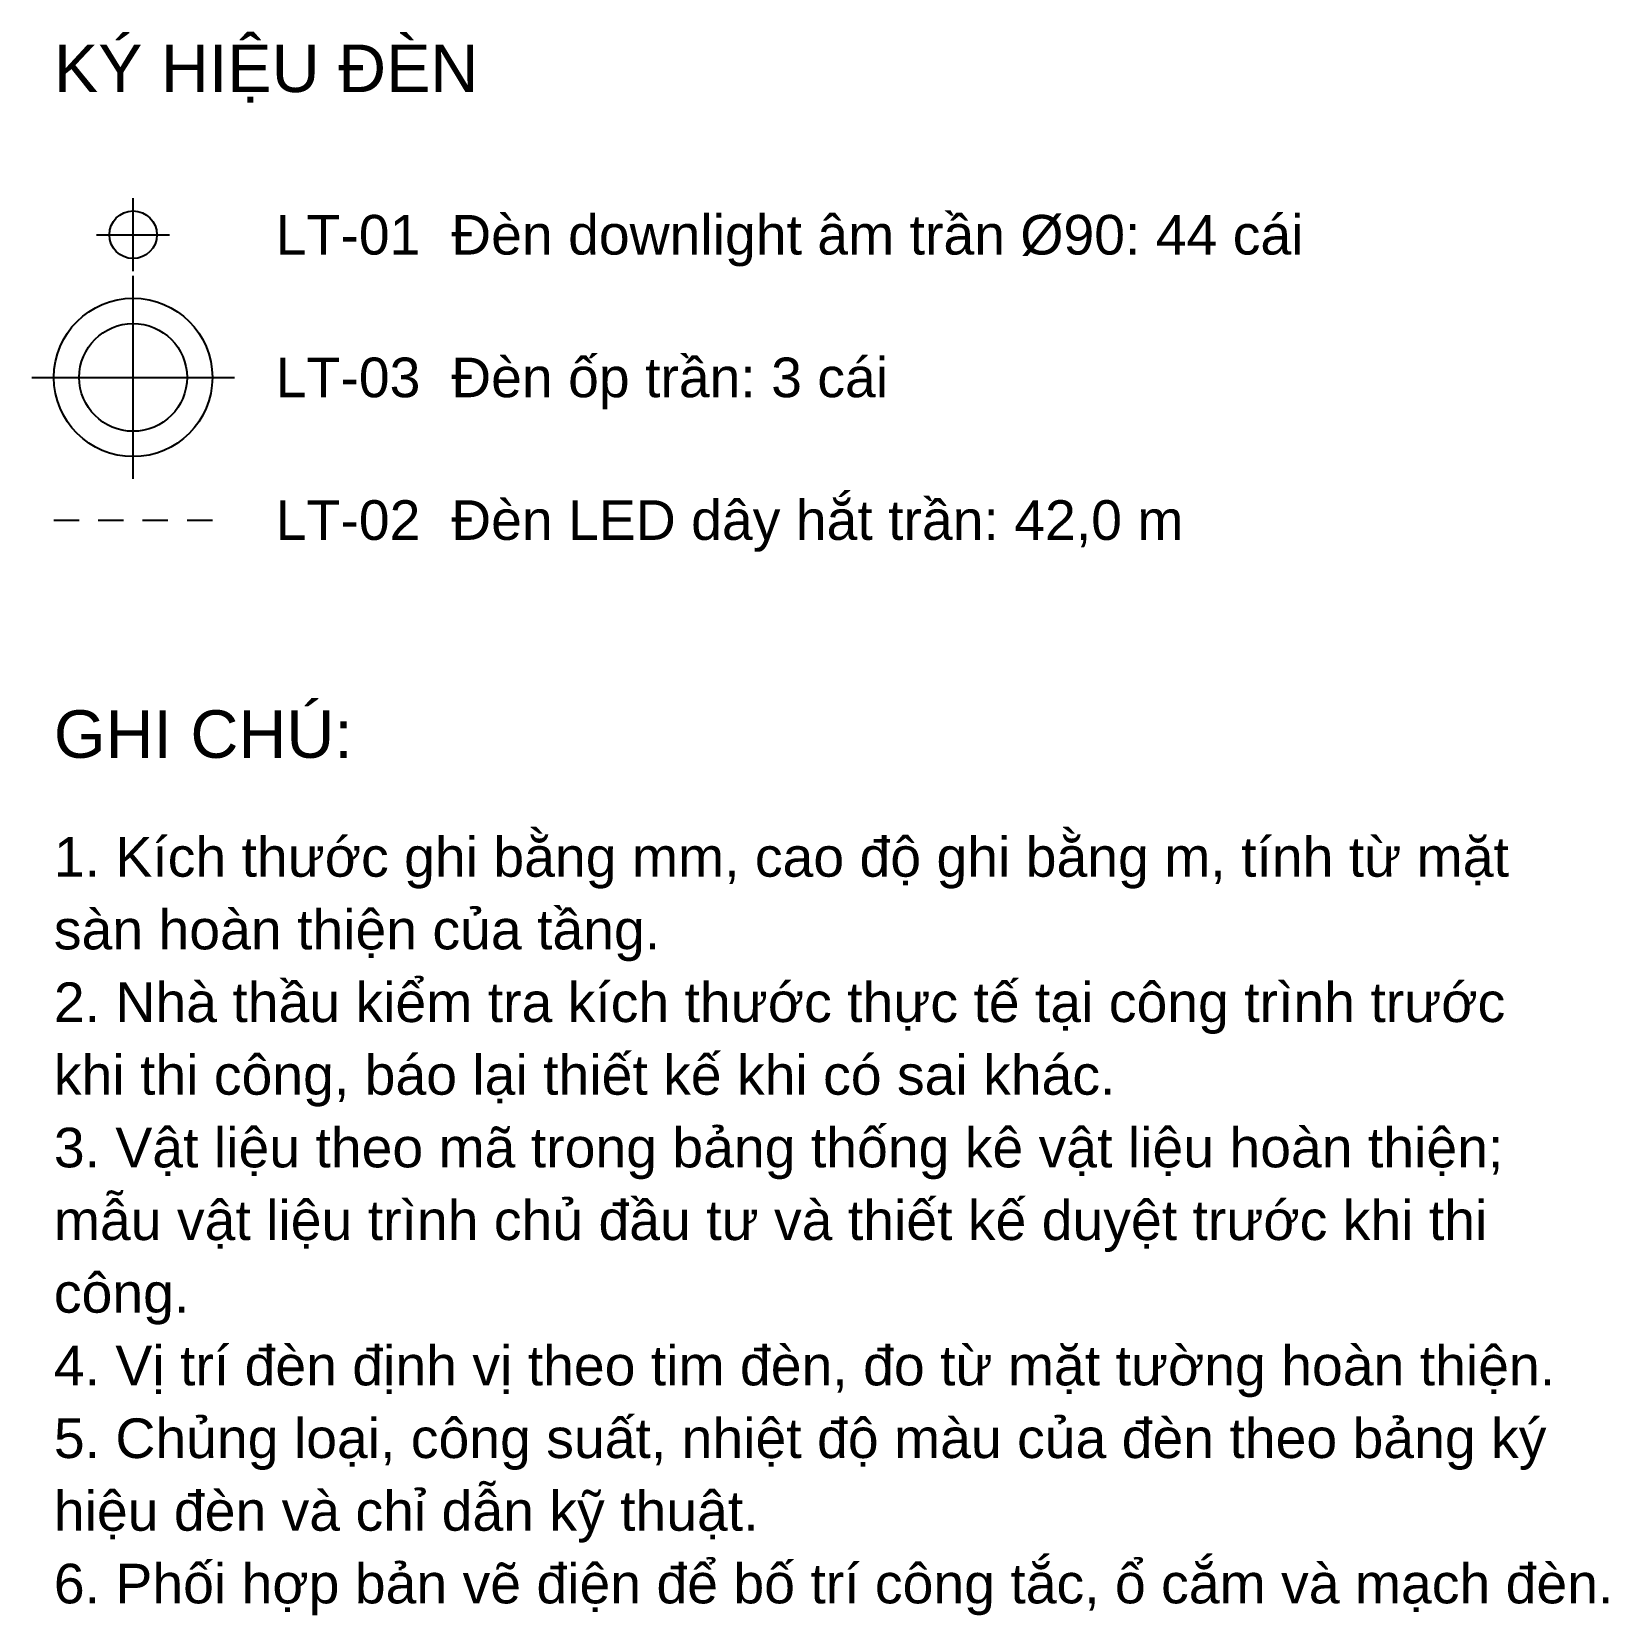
# Model space of a CAD drawing. Header units: millimetres. Extents: x -2900 to 278461, y -22074 to 20200.
# Drawn here: x 206731 to 211705, y 14695 to 19691 of the extents above; entities that cross this region are included whole.
import ezdxf
from ezdxf.enums import TextEntityAlignment as Align

# ---------------------------------------------------------------- set-up
doc = ezdxf.new("R2010")
doc.units = ezdxf.units.MM
doc.header["$LTSCALE"] = 20
doc.linetypes.add('DASHED', pattern=[19.05, 12.7, -6.35])
for name, color, linetype, lineweight in [('A-ANNO-NOTE', 7, 'Continuous', 18), ('A-ANNO-TEXT', 7, 'Continuous', 18), ('E-LITE', 2, 'Continuous', 25), ('E-LITE-STRP', 2, 'DASHED', 25)]:
    doc.layers.add(name, color=color, linetype=linetype, lineweight=lineweight)
doc.styles.add('MCP-ARIAL', font='arial.ttf')

# ---------------------------------------------------------------- blocks, each defined once
blk = doc.blocks.new('MCP_DEN_DOWNLIGHT')
for p, q in [((0, -115), (0, 115)), ((-115, 0), (115, 0))]:
    blk.add_line(p, q)
blk.add_circle((0, 0), 75)
at = {"style": 'MCP-ARIAL', "flags": 1}
blk.add_attdef('MA', text='', height=50, dxfattribs=at).set_placement((0, -150), align=Align.MIDDLE_CENTER)
blk = doc.blocks.new('MCP_DEN_OP_TRAN')
for p, q in [((0, -320), (0, 320)), ((-320, 0), (320, 0))]:
    blk.add_line(p, q)
for radius in [250, 170]:
    blk.add_circle((0, 0), radius)
at = {"style": 'MCP-ARIAL', "flags": 1}
blk.add_attdef('MA', text='', height=50, dxfattribs=at).set_placement((0, -380), align=Align.MIDDLE_CENTER)
blk = doc.blocks.new('MCP_DEN_LED_DAY')
for p, q in [((-500, 0), (-340, 0)), ((-220, 0), (-60, 0)), ((60, 0), (220, 0)), ((340, 0), (500, 0))]:
    blk.add_line(p, q)
at = {"style": 'MCP-ARIAL', "flags": 1}
blk.add_attdef('MA', text='', height=50, dxfattribs=at).set_placement((0, -80), align=Align.MIDDLE_CENTER)

msp = doc.modelspace()

# ---------------------------------------------------------------- block references
at = {"layer": 'E-LITE'}
for name, p in [('MCP_DEN_DOWNLIGHT', (207051.41, 19050)), ('MCP_DEN_OP_TRAN', (207051.41, 18600))]:
    msp.add_blockref(name, p, dxfattribs=at)
at = {"layer": 'E-LITE-STRP', "xscale": 0.5, "yscale": 0.5, "zscale": 0.5}
msp.add_blockref('MCP_DEN_LED_DAY', (207051.41, 18150), dxfattribs=at)

# ---------------------------------------------------------------- texts
at = {"layer": 'A-ANNO-NOTE', "style": 'MCP-ARIAL'}
for s, p in [('LT-01  Đèn downlight âm trần Ø90: 44 cái', (207501.41, 19050)), ('LT-03  Đèn ốp trần: 3 cái', (207501.41, 18600)), ('LT-02  Đèn LED dây hắt trần: 42,0 m', (207501.41, 18150))]:
    msp.add_text(s, height=125, dxfattribs=at).set_placement(p, align=Align.MIDDLE_LEFT)
at = {"layer": 'A-ANNO-TEXT', "style": 'MCP-ARIAL'}
for s, p in [('KÝ HIỆU ĐÈN', (206801.41, 19500)), ('GHI CHÚ:', (206801.41, 17400))]:
    msp.add_text(s, height=150, dxfattribs=at).set_placement(p)
at = {"layer": 'A-ANNO-TEXT', "insert": (206801.41, 17150), "char_height": 125, "width": 4750, "attachment_point": 1, "line_spacing_factor": 1.1, "style": 'MCP-ARIAL'}
msp.add_mtext('1. Kích thước ghi bằng mm, cao độ ghi bằng m, tính từ mặt sàn hoàn thiện của tầng.\\P2. Nhà thầu kiểm tra kích thước thực tế tại công trình trước khi thi công, báo lại thiết kế khi có sai khác.\\P3. Vật liệu theo mã trong bảng thống kê vật liệu hoàn thiện; mẫu vật liệu trình chủ đầu tư và thiết kế duyệt trước khi thi công.\\P4. Vị trí đèn định vị theo tim đèn, đo từ mặt tường hoàn thiện.\\P5. Chủng loại, công suất, nhiệt độ màu của đèn theo bảng ký hiệu đèn và chỉ dẫn kỹ thuật.\\P6. Phối hợp bản vẽ điện để bố trí công tắc, ổ cắm và mạch đèn.', dxfattribs=at)

doc.saveas('drawing.dxf')
